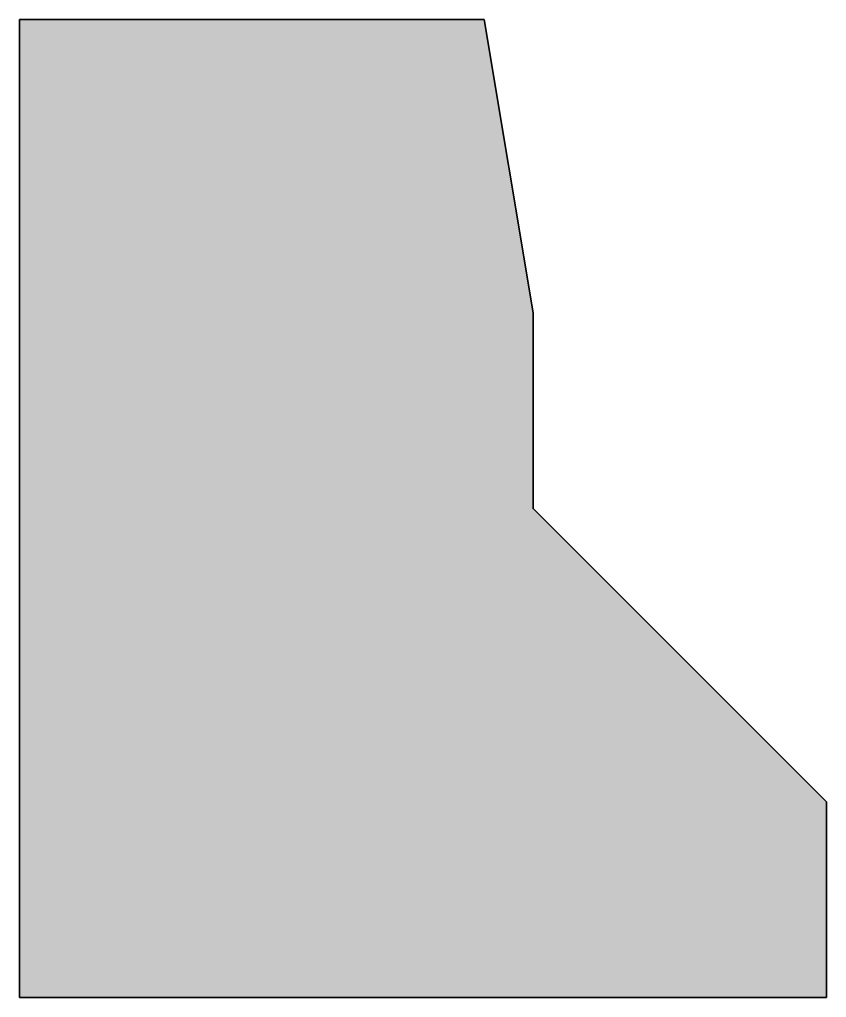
# Model space of a CAD drawing. Header units: metres. Extents: x 0 to 0.33, y -0.4 to 0.
import ezdxf

# ---------------------------------------------------------------- set-up
doc = ezdxf.new("R2010")
doc.units = ezdxf.units.M

msp = doc.modelspace()

# ---------------------------------------------------------------- hatches: boundary and pattern name
h = msp.add_hatch(color=253)
h.dxf.hatch_style = 1
h.paths.add_polyline_path([(0.19, 0), (0.21, -0.12), (0.21, -0.2), (0.33, -0.32), (0.33, -0.4), (0, -0.4), (0, 0)])

# ---------------------------------------------------------------- linework, layer by layer
at = {"lineweight": 35}
msp.add_lwpolyline([(0.19, 0), (0.21, -0.12), (0.21, -0.2), (0.33, -0.32), (0.33, -0.4), (0, -0.4), (0, 0)], close=True, dxfattribs=at)

doc.saveas('drawing.dxf')
